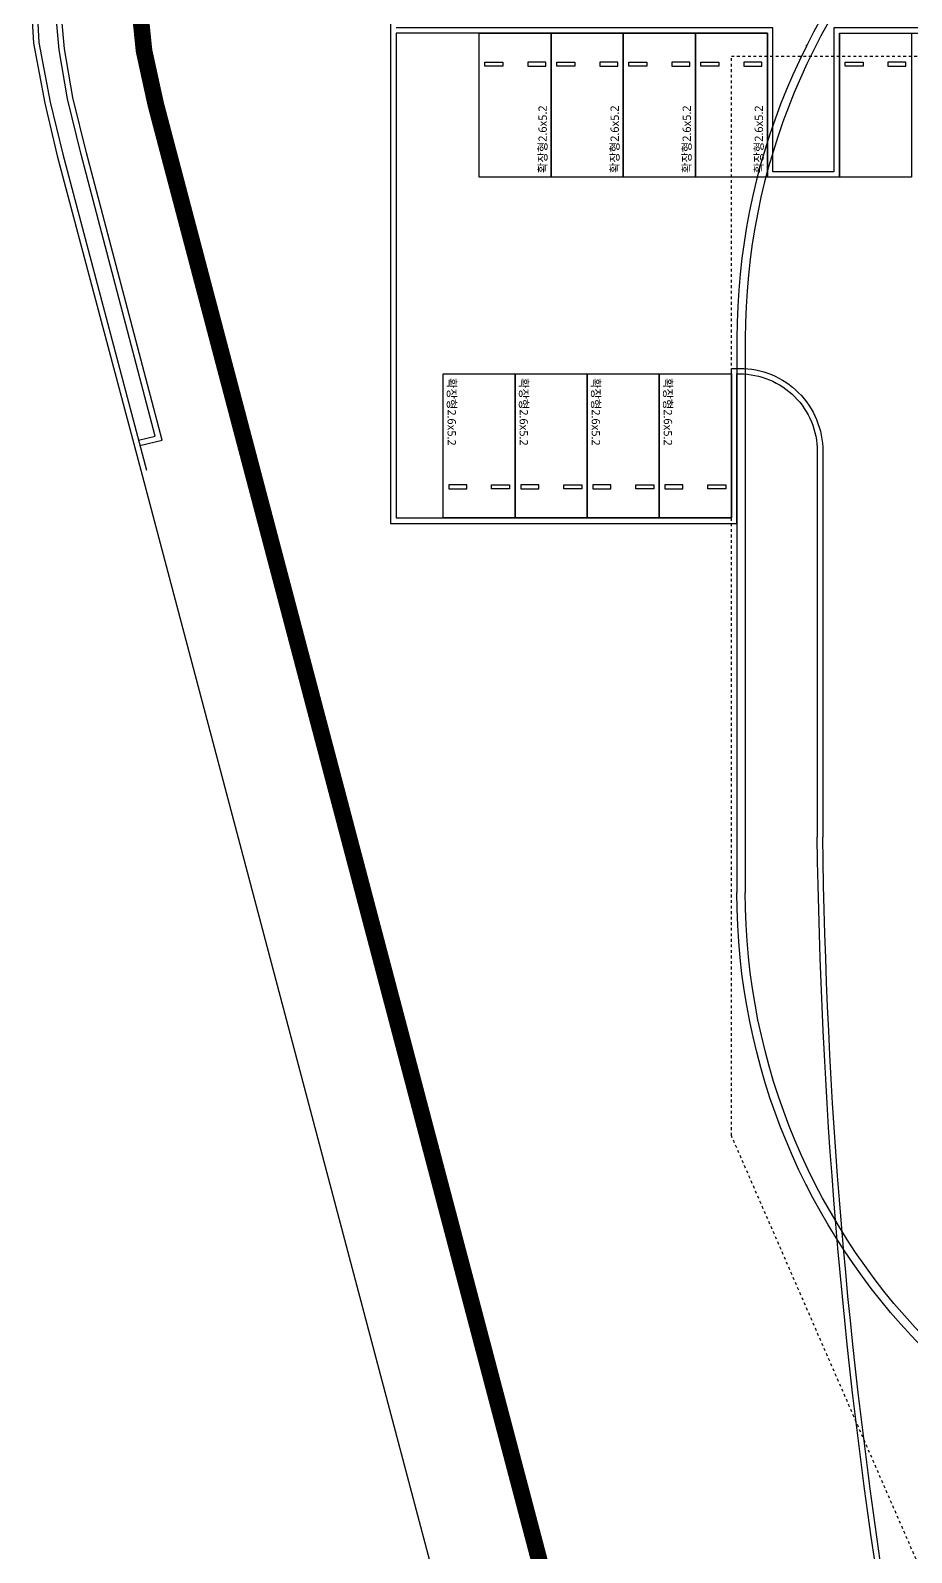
# Model space of a CAD drawing. Header units: millimetres. Extents: x 13515 to 183937, y -33900 to -660.
# Drawn here: x 117952 to 118450, y -20247 to -19387 of the extents above; entities that cross this region are included whole.
import ezdxf
from ezdxf.enums import TextEntityAlignment as Align

# ---------------------------------------------------------------- set-up
doc = ezdxf.new("R2010")
doc.units = ezdxf.units.MM
doc.header["$LTSCALE"] = 100
doc.header["$MEASUREMENT"] = 0
doc.header["$PDSIZE"] = -10
doc.linetypes.add('HIDDEN', pattern=[2, 1, -1])
doc.layers.get('0').update_dxf_attribs({"linetype": 'CONTINUOUS'})
for name, color, linetype in [('ELE9', 9, 'CONTINUOUS'), ('주차-전기차', 5, 'CONTINUOUS'), ('주차-확장', 251, 'CONTINUOUS')]:
    doc.layers.add(name, color=color, linetype=linetype)
doc.styles.add('나눔바른고딕', font='NanumBarunGothic.ttf')

# ---------------------------------------------------------------- blocks, each defined once
blk = doc.blocks.new('fddfgdfgdfg')
at = {"layer": '주차-전기차', "ltscale": 0.1}
for points in [[(36415983, 42646), (36415983, 37446), (36413383, 37446), (36413383, 42646)], [(36413583, 38642), (36413583, 38492), (36414233, 38492), (36414233, 38642)], [(36415783, 38642), (36415783, 38492), (36415133, 38492), (36415133, 38642)]]:
    blk.add_lwpolyline(points, close=True, dxfattribs=at)
blk = doc.blocks.new('A$C6A0504F7')
at = {"layer": '주차-확장'}
blk.add_lwpolyline([(5200, 0), (0, 0), (0, 2600), (5200, 2600)], close=True, dxfattribs=at)
at = {"layer": '주차-확장', "ltscale": 10}
for points in [[(1196, 2400), (1046, 2400), (1046, 1750), (1196, 1750)], [(1196, 200), (1046, 200), (1046, 850), (1196, 850)]]:
    blk.add_lwpolyline(points, close=True, dxfattribs=at)
at = {"layer": '주차-확장', "style": '나눔바른고딕'}
blk.add_text('확장형2.6x5.2', height=300, rotation=180, dxfattribs=at).set_placement((5049, 2290), align=Align.MIDDLE_LEFT)
blk = doc.blocks.new('FGHJ')
at = {"layer": 'ELE9', "ltscale": 0.1}
for points in [[(37005168.6, 75693.9), (37004908.2, 75693.5), (36975862.8, 75748.3), (36973543.3, 75699.3), (36971618.5, 75468.9), (36969596.3, 75094.2), (36967480.5, 74424.6), (36965638.9, 73605.8), (36963080.5, 71950.3), (36961283.2, 70410.7), (36959687.2, 68637.8), (36958192.2, 66493.8), (36957059.1, 64416.7), (36956222, 62211.1), (36955736.9, 60531.7), (36955379.6, 58643), (36955310.2, 56673.8), (36955418.8, 54811), (36955829.6, 52642.4), (36956278.4, 50749.3), (36959286.3, 39396.3)], [(37005168.6, 75493.9), (37004908.2, 75493.5), (36975864.7, 75548.3), (36973557.4, 75499.5), (36971648.6, 75271.1), (36969644.9, 74899.8), (36967551.5, 74237.3), (36965734.4, 73429.4), (36963200.4, 71789.7), (36961423.2, 70267.3), (36959844.1, 68513.2), (36958362.5, 66388.3), (36957241.3, 64333), (36956411.9, 62147.8), (36955931.7, 60485.2), (36955578.9, 58620.8), (36955510.4, 56676.1), (36955617.7, 54835.6), (36956025.2, 52684.1), (36956472.4, 50798), (36959493.2, 39396.3)], [(36959258.4, 40282.4), (36960059.6, 40481.4), (36957331.4, 50846.4), (36956844.2, 52847.8), (36956541.2, 54600.8), (36956371.7, 56458.4), (36956415.9, 58221.3), (36956865.1, 60327.4), (36955736.9, 60531.7)], [(36959207.2, 40475.7), (36959814.6, 40626.6), (36957137.5, 50797.3), (36956648.2, 52807.1), (36956342.7, 54574.6), (36956171.5, 56451.8), (36956216.5, 58244.8), (36956626.5, 60167.3), (36955701.3, 60334.9)], [(36984299.1, 55171), (36984299.1, 50171), (36982099.1, 50171), (36982099.1, 55371), (36968499.1, 55371)], [(36996996.5, 50171), (36995099.1, 50171), (36995099.1, 55371), (36984299.1, 55371), (36984299.1, 50171), (36982099.1, 50171), (36982099.1, 55371), (36968499.1, 55371)], [(36984499.1, 55171), (36994899.1, 55171), (36994899.1, 49971), (36997074.3, 49971)], [(36959286.3, 39396.3), (36966489.5, 12208.7), (36972386.3, -10103.7)]]:
    blk.add_lwpolyline(points, dxfattribs=at)
at = {"layer": 'ELE9', "ltscale": 10, "const_width": 600}
blk.add_lwpolyline([(37112506, 71586.4), (37019292.5, 71630.1), (37010937.3, 71744.3), (36974495, 71717.6), (36972171.3, 71602.6), (36970254.9, 71198.2), (36968400.8, 70504.5), (36966669.1, 69579), (36965046.4, 68465.6), (36963549.9, 67171.8), (36962192.1, 65714.5), (36961067.7, 64095.7), (36960190.2, 62327.5), (36959602.2, 60440.2), (36959298.7, 58502.2), (36959205.3, 56513.8), (36959408.1, 54536.4), (36959832.4, 52595.8), (36981955.4, -31449.8)], dxfattribs=at)
at = {"layer": 'ELE9', "linetype": 'HIDDEN'}
blk.add_lwpolyline([(37004040.2, -38428.7), (36980599.1, 15369.2), (36980599.1, 54346.3), (37030249.1, 54346.3), (37030249.1, 67846.3), (37207749.1, 67846.3), (37207749.1, 62946.3), (37211349.1, 62946.3), (37211349.1, 47346.3), (37207749.1, 47346.3), (37207749.1, -20253.7), (37211349.1, -20253.7), (37211349.1, -33603.7), (37207749.1, -33603.7), (37207749.1, -38428.7)], close=True, dxfattribs=at)
at = {"layer": 'ELE9', "ltscale": 0.1}
for points in [[(37030999.1, 67646.3), (37004299.1, 67646.3, 0.4142136), (36980799.1, 44146.3), (36980799.1, 24146.3)], [(37030999.1, 67346.3), (37004299.1, 67346.3, 0.4142136), (36981099.1, 44146.3), (36981099.1, 24146.3)], [(36994374.1, 56846.3), (36968299.1, 56846.3), (36968299.1, 37471), (36980799.1, 37471), (36980799.1, 42871), (36980899.1, 42871, -0.4142136), (36983699.1, 40071), (36983699.1, 26146.3)], [(36984499.1, 55171), (36984499.1, 49971), (36981899.1, 49971), (36981899.1, 55171), (36968499.1, 55171), (36968499.1, 37671), (36980599.1, 37671), (36980599.1, 43071), (36980899.1, 43071, -0.4142136), (36983899.1, 40071), (36983899.1, 26146.3)], [(36986031.6, -1714.8, -0.035604), (36983698.7, 26143.9)], [(36986233.8, -1713.5, -0.035642), (36983898.7, 26146.3)], [(37003674.1, 654.7, -0.4064442), (36980799.1, 24146.3)], [(37004699.1, 949.8, -0.4192728), (36981099.1, 24146.3, -0.4142138)]]:
    blk.add_lwpolyline(points, format="xyb", dxfattribs=at)
for p in [(36983313.9, 54723.3), (36983313.9, 13569.3)]:
    blk.add_point(p, dxfattribs=at)
for p, rotation in [((36971499.1, 55171), 270), ((36974099.1, 55171), 270), ((36976699.1, 55171), 270), ((36979299.1, 55171), 270), ((36972799.1, 37671), 90), ((36975399.1, 37671), 90), ((36977999.1, 37671), 90), ((36980599.1, 37671), 90)]:
    blk.add_blockref('A$C6A0504F7', p, dxfattribs=dict(at, rotation=rotation))
at = {"layer": 'ELE9', "rotation": 180}
blk.add_blockref('fddfgdfgdfg', (73400481.7, 92617.3), dxfattribs=at)

msp = doc.modelspace()

# ---------------------------------------------------------------- block references
at = {"xscale": 0.01565102769230769, "yscale": 0.01565102769230769, "zscale": 0.01565102769230769}
msp.add_blockref('FGHJ', (-460436.19, -20252.24), dxfattribs=at)

doc.saveas('drawing.dxf')
